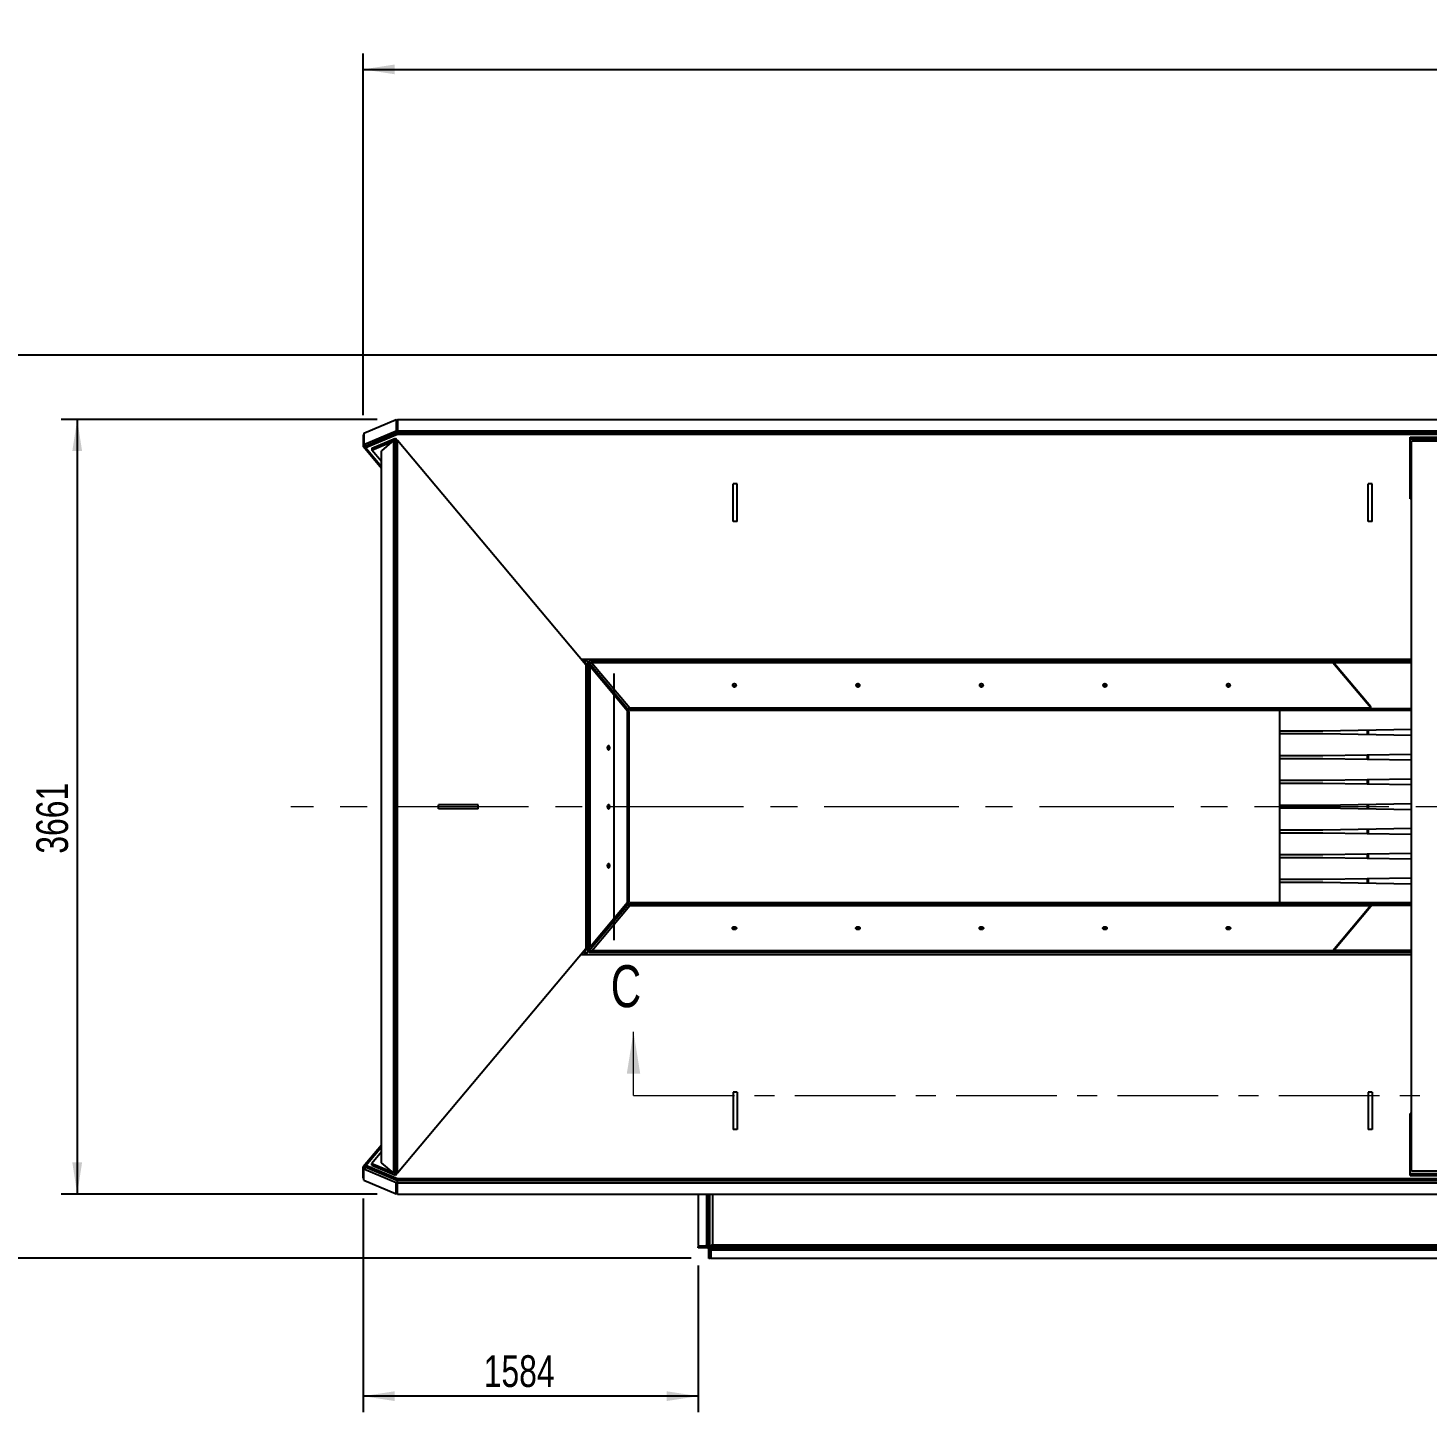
# Model space of a CAD drawing. Header units: millimetres. Extents: x 1293 to 41893, y 1011 to 26911.
# Drawn here: x 5475 to 9881, y 12697 to 17057 of the extents above; entities that cross this region are included whole.
import ezdxf

# ---------------------------------------------------------------- set-up
doc = ezdxf.new("R2010")
doc.units = ezdxf.units.MM
doc.header["$LTSCALE"] = 50
doc.linetypes.add('CENTER', pattern=[10.16, 6.35, -1.27, 1.27, -1.27])
doc.linetypes.add('CENTERX2', pattern=[20.32, 12.7, -2.54, 2.54, -2.54])
doc.layers.add('CAPA_1', color=7, linetype='Continuous')
doc.layers.add('MAQUINAS', color=11, linetype='Continuous')
doc.styles.add('SLDTEXTSTYLE0', font='TXT', dxfattribs={"width": 0.75})
doc.dimstyles.new('SLDDIMSTYLE0', dxfattribs={"dimtxt": 100, "dimasz": 100, "dimexe": 0, "dimexo": 0.0625, "dimgap": 25, "dimtad": 2, "dimdec": 0, "dimlfac": 1.5, "dimrnd": 1e-09, "dimzin": 12, "dimdsep": 46, "dimtxsty": 'SLDTEXTSTYLE0', "dimsah": 1, "dimcen": 0.09, "dimadec": 0, "dimazin": 3, "dimtfac": 1, "dimtdec": 0, "dimtofl": 0, "dimtmove": 0, "dimatfit": 3, "dimfxl": 1, "dimfrac": 2, "dimtolj": 1, "dimtzin": 12, "dimarcsym": 0})

# ---------------------------------------------------------------- blocks, each defined once
blk = doc.blocks.new('_D_18')
at = {"layer": 'CAPA_1', "transparency": 16777216}
for p, q in [((6530.1, 15837.7), (6530.1, 16976.5)), ((16745.2, 15322.4), (16745.2, 16976.5)), ((6530.1, 16926.5), (16745.2, 16926.5))]:
    blk.add_line(p, q, dxfattribs=at)
for points in [[(6530.1, 16926.5), (6630.1, 16911.1), (6630.1, 16941.9)], [(16745.2, 16926.5), (16645.2, 16941.9), (16645.2, 16911.1)]]:
    blk.add_solid(points, dxfattribs=at)
at = {"layer": 'CAPA_1', "transparency": 16777216, "insert": (11452.9, 17055.4), "char_height": 100, "attachment_point": 1, "style": 'SLDTEXTSTYLE0'}
blk.add_mtext('15323', dxfattribs=at)
blk = doc.blocks.new('_D_20')
at = {"layer": 'CAPA_1', "transparency": 16777216}
for p, q in [((6574.7, 15824), (5580.1, 15824)), ((5630.1, 15824), (5630.1, 13383.4)), ((6574.7, 13383.4), (5580.1, 13383.4))]:
    blk.add_line(p, q, dxfattribs=at)
for points in [[(5630.1, 15824), (5614.7, 15724), (5645.5, 15724)], [(5630.1, 13383.4), (5645.5, 13483.4), (5614.7, 13483.4)]]:
    blk.add_solid(points, dxfattribs=at)
at = {"layer": 'CAPA_1', "transparency": 16777216, "insert": (5501.2, 14455.9), "char_height": 100, "attachment_point": 1, "rotation": 90, "style": 'SLDTEXTSTYLE0'}
blk.add_mtext('3661', dxfattribs=at)
blk = doc.blocks.new('_D_21')
at = {"layer": 'CAPA_1', "transparency": 16777216}
for p, q in [((10298.2, 16026), (5182, 16026)), ((5232, 13181.4), (5232, 16026)), ((7563.6, 13181.4), (5182, 13181.4))]:
    blk.add_line(p, q, dxfattribs=at)
for points in [[(5232, 16026), (5216.6, 15926), (5247.4, 15926)], [(5232, 13181.4), (5247.4, 13281.4), (5216.6, 13281.4)]]:
    blk.add_solid(points, dxfattribs=at)
at = {"layer": 'CAPA_1', "transparency": 16777216, "insert": (5103.1, 14455.9), "char_height": 100, "attachment_point": 1, "rotation": 90, "style": 'SLDTEXTSTYLE0'}
blk.add_mtext('4267', dxfattribs=at)
blk = doc.blocks.new('_D_23')
at = {"layer": 'CAPA_1', "transparency": 16777216}
for p, q in [((6530.1, 13369.8), (6530.1, 12697)), ((7586, 13159), (7586, 12697)), ((7586, 12747), (6530.1, 12747))]:
    blk.add_line(p, q, dxfattribs=at)
for points in [[(6530.1, 12747), (6630.1, 12731.6), (6630.1, 12762.4)], [(7586, 12747), (7486, 12762.4), (7486, 12731.6)]]:
    blk.add_solid(points, dxfattribs=at)
at = {"layer": 'CAPA_1', "transparency": 16777216, "insert": (6910.3, 12875.9), "char_height": 100, "attachment_point": 1, "style": 'SLDTEXTSTYLE0'}
blk.add_mtext('1584', dxfattribs=at)

msp = doc.modelspace()

# ---------------------------------------------------------------- linework, layer by layer
at = {"color": 7, "linetype": 'Continuous', "lineweight": 25}
for p, q in [((6532.3455098, 15780.3204544), (6635.0000114, 15823.3891316)), ((6635.0000114, 15823.3891316), (6635.0000114, 15787.4681071)), ((6635.0000114, 15823.3891316), (6636.0818187, 15822.0998839)), ((6638.2402488, 15824.0176951), (10133.6971124, 15824.0176951)), ((6638.2402488, 15824.0176951), (6638.2402488, 15783.6065426)), ((6530.1246702, 15774.167696), (6531.9479418, 15774.9326492)), ((6530.1246702, 15774.167696), (6530.1246702, 15738.2466715)), ((6532.3455098, 15775.081533), (6531.9479418, 15774.9326492)), ((6532.3455098, 15744.3994299), (6635.0000114, 15787.4681071)), ((6532.3455098, 15780.3204544), (6532.3455098, 15744.3994299)), ((6638.8209327, 15782.1098332), (6538.4861853, 15740.0144084)), ((6638.8209327, 15776.1229958), (6538.4861853, 15734.027571)), ((6638.2402488, 15783.6065426), (6635.0000114, 15787.4681071)), ((6638.2402488, 15788.0966706), (10133.6971124, 15788.0966706)), ((6638.2402488, 15783.6065426), (6638.8209327, 15782.1098332)), ((6638.8209327, 15782.1098332), (6638.8209327, 15776.1229958)), ((10132.4917951, 15782.1098332), (6638.8209327, 15782.1098332)), ((10132.4917951, 15776.1229958), (6638.8209327, 15776.1229958)), ((6535.5857472, 15740.5378653), (6530.1246702, 15738.2466715)), ((6587.9764605, 15669.3015926), (6530.1246702, 15738.2466715)), ((6532.3455098, 15744.3994299), (6535.5857472, 15740.5378653)), ((6535.5857472, 15740.5378653), (6538.4861853, 15740.0144084)), ((6538.4861853, 15740.0144084), (6538.4861853, 15734.027571)), ((6538.4861853, 15734.027571), (6587.9764605, 15675.0473578)), ((6557.7994028, 15733.2032574), (6632.3337866, 15764.4741444)), ((6557.7994028, 15727.21642), (6621.6667682, 15754.0119613)), ((6557.7994028, 15733.2032574), (6557.7994028, 15727.21642)), ((6626.8915182, 15758.4873069), (6587.9764605, 15725.1539736)), ((6626.8915182, 13448.931106), (6626.8915182, 15758.4873069)), ((6632.3337866, 15751.8206403), (6626.8915182, 15758.4873069)), ((6628.2799415, 15756.786517), (6632.3337866, 15758.4873069)), ((6632.3337866, 13442.9442685), (6632.3337866, 15764.4741444)), ((6632.3337866, 15764.4741444), (6637.3573397, 15758.4873069)), ((6632.3337866, 15758.4873069), (6638.8196296, 15758.4873069)), ((6638.8196296, 13448.931106), (6638.8196296, 15758.4873069)), ((6638.8196296, 15758.4873069), (7232.1526689, 15051.3805258)), ((9827.3130645, 15768.1916147), (9933.9797312, 15768.1916147)), ((9827.3130645, 15573.642969), (9827.3130645, 15768.1916147)), ((9827.3130645, 15762.2047773), (9933.9797312, 15762.2047773)), ((9831.7937312, 13455.3845398), (9831.7937312, 15755.3845398)), ((9929.4990645, 15755.3845398), (9831.7937312, 15755.3845398)), ((6587.9764605, 15691.2528031), (6557.7994028, 15727.21642)), ((6587.9764605, 13482.2644393), (6587.9764605, 15725.1539736)), ((7708.4149327, 15620.5595039), (7695.7149327, 15620.5595039)), ((7695.7149327, 15502.7083737), (7695.7149327, 15620.5595039)), ((7708.4149327, 15502.7083737), (7708.4149327, 15620.5595039)), ((9708.4149327, 15620.5595039), (9695.7149327, 15620.5595039)), ((9695.7149327, 15502.7083737), (9695.7149327, 15620.5595039)), ((9708.4149327, 15502.7083737), (9708.4149327, 15620.5595039)), ((9831.7937312, 15573.642969), (9827.3130645, 15573.642969)), ((7708.4149327, 15502.7083737), (7695.7149327, 15502.7083737)), ((9708.4149327, 15502.7083737), (9695.7149327, 15502.7083737)), ((7217.3545689, 15069.0162146), (9831.7937312, 15069.0162146)), ((7231.1090944, 15069.0162146), (7223.0376075, 15062.2434329)), ((7231.1090944, 15052.6242094), (7231.1090944, 15069.0162146)), ((7241.1562005, 15057.0425398), (7231.1090944, 15069.0162146)), ((7232.1526689, 15051.3805258), (7232.1526689, 14156.0378871)), ((7235.6756998, 14150.3758731), (7235.6756998, 15057.0425398)), ((7235.6756998, 15057.0425398), (7251.2775093, 15057.0425398)), ((7243.8375343, 15046.3130135), (7240.5946128, 15046.3130135)), ((7240.5946128, 15046.3130135), (7240.5946128, 14161.1053994)), ((9831.7937312, 15063.0293772), (7242.1615427, 15063.0293772)), ((7242.1615427, 15046.3130135), (7242.1615427, 15063.0293772)), ((7242.1615427, 15057.0425398), (7362.7268163, 14913.3584418)), ((7243.8375343, 15046.3130135), (7243.8375343, 14161.1053994)), ((7362.9700623, 14904.3363953), (7243.8375343, 15046.3130135)), ((9584.3537317, 15060.3423714), (7251.0203983, 15060.3423714)), ((7251.0203983, 15057.3489527), (7251.0203983, 15060.3423714)), ((9584.3537317, 15057.3489527), (7251.0203983, 15057.3489527)), ((7251.0203983, 15057.3489527), (7370.3990058, 14915.0790683)), ((9584.3537317, 15057.3489527), (9584.3537317, 15060.3423714)), ((9703.7323392, 14918.0724871), (9584.3537317, 15060.3423714)), ((9703.7323392, 14915.0790683), (9584.3537317, 15057.3489527)), ((9831.7937312, 15057.0425398), (9587.1226192, 15057.0425398)), ((7362.7268163, 14913.3584418), (9831.7937312, 14913.3584418)), ((7362.7268163, 14913.3584418), (7362.7268163, 14904.6262846)), ((9831.7937312, 14910.8786126), (7362.7268163, 14910.8786126)), ((7362.9700623, 14303.0820176), (7362.9700623, 14904.3363953)), ((7366.9601497, 14904.2119459), (7362.9700623, 14904.2119459)), ((7366.9601497, 14904.2119459), (7366.9601497, 14303.206467)), ((7369.393483, 14906.6452793), (7369.393483, 14910.8786126)), ((9831.7937312, 14906.6452793), (7369.393483, 14906.6452793)), ((7370.3990058, 14915.0790683), (9703.7323392, 14915.0790683)), ((9703.7323392, 14915.0790683), (9703.7323392, 14918.0724871)), ((9692.8448242, 14830.5825153), (9692.8448242, 14845.5025643)), ((9695.3783477, 14845.5447343), (9695.3783477, 14830.5403452)), ((9692.8448242, 14752.5825153), (9692.8448242, 14767.5025643)), ((9695.3783477, 14767.5447343), (9695.3783477, 14752.5403452)), ((9692.8448242, 14674.5825153), (9692.8448242, 14689.5025643)), ((9695.3783477, 14689.5447343), (9695.3783477, 14674.5403452)), ((6767.3771515, 14597.3592064), (6767.3771515, 14610.0592064)), ((6892.6450662, 14610.0592064), (6767.3771515, 14610.0592064)), ((6892.6450662, 14597.3592064), (6767.3771515, 14597.3592064)), ((6892.6450662, 14597.3592064), (6892.6450662, 14610.0592064)), ((9692.8448242, 14596.5825153), (9692.8448242, 14611.5025643)), ((9695.3783477, 14611.5447343), (9695.3783477, 14596.5403452)), ((9692.8448242, 14518.5825153), (9692.8448242, 14533.5025643)), ((9695.3783477, 14533.5447343), (9695.3783477, 14518.5403452)), ((9692.8448242, 14440.5825153), (9692.8448242, 14455.5025643)), ((9695.3783477, 14455.5447343), (9695.3783477, 14440.5403452)), ((9692.8448242, 14362.5825153), (9692.8448242, 14377.5025643)), ((9695.3783477, 14377.5447343), (9695.3783477, 14362.5403452)), ((7242.1615427, 14150.3758731), (7362.7268163, 14294.0599711)), ((7243.8375343, 14161.1053994), (7362.9700623, 14303.0820176)), ((7251.0203983, 14150.0694602), (7370.3990058, 14292.3393446)), ((7362.7268163, 14302.7921283), (7362.7268163, 14294.0599711)), ((9831.7937312, 14296.5398003), (7362.7268163, 14296.5398003)), ((7362.7268163, 14294.0599711), (9831.7937312, 14294.0599711)), ((7366.9601497, 14303.206467), (7362.9700623, 14303.206467)), ((7369.393483, 14300.7731336), (7369.393483, 14296.5398003)), ((9831.7937312, 14300.7731336), (7369.393483, 14300.7731336)), ((7370.3990058, 14292.3393446), (9703.7323392, 14292.3393446)), ((9703.7323392, 14292.3393446), (9584.3537317, 14150.0694602)), ((9703.7323392, 14289.3459258), (9584.3537317, 14147.0760415)), ((9703.7323392, 14292.3393446), (9703.7323392, 14289.3459258)), ((7232.1526689, 14156.0378871), (6638.8196296, 13448.931106)), ((7223.0376075, 14145.17498), (7231.1090944, 14138.4021983)), ((7231.1090944, 14138.4021983), (7231.1090944, 14154.7942035)), ((7231.1090944, 14138.4021983), (7241.1562005, 14150.3758731)), ((7235.6756998, 14150.3758731), (7251.2775093, 14150.3758731)), ((7243.8375343, 14161.1053994), (7240.5946128, 14161.1053994)), ((7242.1615427, 14144.3890357), (7242.1615427, 14161.1053994)), ((9831.7937312, 14144.3890357), (7242.1615427, 14144.3890357)), ((9584.3537317, 14150.0694602), (7251.0203983, 14150.0694602)), ((7251.0203983, 14150.0694602), (7251.0203983, 14147.0760415)), ((9584.3537317, 14147.0760415), (7251.0203983, 14147.0760415)), ((9584.3537317, 14150.0694602), (9584.3537317, 14147.0760415)), ((9831.7937312, 14150.3758731), (9587.1226192, 14150.3758731)), ((7217.3545689, 14138.4021983), (9831.7937312, 14138.4021983)), ((7695.7149327, 13704.7100392), (7695.7149327, 13586.858909)), ((7708.4149327, 13704.7100392), (7695.7149327, 13704.7100392)), ((7708.4149327, 13704.7100392), (7708.4149327, 13586.858909)), ((9695.7149327, 13704.7100392), (9695.7149327, 13586.858909)), ((9708.4149327, 13704.7100392), (9695.7149327, 13704.7100392)), ((9708.4149327, 13704.7100392), (9708.4149327, 13586.858909)), ((9827.3130645, 13442.5774649), (9827.3130645, 13637.1261107)), ((9831.7937312, 13637.1261107), (9827.3130645, 13637.1261107)), ((7708.4149327, 13586.858909), (7695.7149327, 13586.858909)), ((9708.4149327, 13586.858909), (9695.7149327, 13586.858909)), ((6587.9764605, 13538.1168203), (6530.1246702, 13469.1717414)), ((6538.4861853, 13473.3908419), (6587.9764605, 13532.3710551)), ((6587.9764605, 13516.1656098), (6557.7994028, 13480.2019929)), ((6626.8915182, 13448.931106), (6587.9764605, 13482.2644393)), ((6535.5857472, 13466.8805476), (6530.1246702, 13469.1717414)), ((6530.1246702, 13433.2507169), (6530.1246702, 13469.1717414)), ((6532.3455098, 13463.018983), (6535.5857472, 13466.8805476)), ((6532.3455098, 13427.0979585), (6532.3455098, 13463.018983)), ((6532.3455098, 13463.018983), (6635.0000114, 13419.9503058)), ((6535.5857472, 13466.8805476), (6538.4861853, 13467.4040045)), ((6638.8209327, 13431.2954171), (6538.4861853, 13473.3908419)), ((6538.4861853, 13467.4040045), (6538.4861853, 13473.3908419)), ((6638.8209327, 13425.3085797), (6538.4861853, 13467.4040045)), ((6557.7994028, 13480.2019929), (6621.6667682, 13453.4064516)), ((6557.7994028, 13474.2151555), (6557.7994028, 13480.2019929)), ((6557.7994028, 13474.2151555), (6632.3337866, 13442.9442685)), ((6632.3337866, 13455.5977726), (6626.8915182, 13448.931106)), ((6628.2799415, 13450.6318959), (6632.3337866, 13448.931106)), ((6632.3337866, 13448.931106), (6638.8196296, 13448.931106)), ((6632.3337866, 13442.9442685), (6637.3573397, 13448.931106)), ((9827.3130645, 13448.5643023), (9933.9797312, 13448.5643023)), ((9827.3130645, 13442.5774649), (9933.9797312, 13442.5774649)), ((9929.4990645, 13455.3845398), (9831.7937312, 13455.3845398)), ((6530.1246702, 13433.2507169), (6531.9479418, 13432.4857637)), ((6532.3455098, 13432.3368799), (6531.9479418, 13432.4857637)), ((6532.3455098, 13427.0979585), (6635.0000114, 13384.0292813)), ((6638.2402488, 13423.8118703), (6635.0000114, 13419.9503058)), ((6635.0000114, 13384.0292813), (6635.0000114, 13419.9503058)), ((6638.8209327, 13425.3085797), (6638.2402488, 13423.8118703)), ((6638.2402488, 13383.4007178), (6638.2402488, 13423.8118703)), ((6638.2402488, 13419.3217423), (10133.6971124, 13419.3217423)), ((10132.4917951, 13431.2954171), (6638.8209327, 13431.2954171)), ((6638.8209327, 13425.3085797), (6638.8209327, 13431.2954171)), ((10132.4917951, 13425.3085797), (6638.8209327, 13425.3085797)), ((6635.0000114, 13384.0292813), (6636.0818187, 13385.318529)), ((6638.2402488, 13383.4007178), (10133.6971124, 13383.4007178)), ((7585.9768163, 13383.4007178), (7585.9768163, 13222.5205398)), ((7611.3768163, 13383.4007178), (7611.3768163, 13218.4565398)), ((7617.7268163, 13383.4007178), (7617.7268163, 13217.835307)), ((7621.9601497, 13214.0736826), (7621.9601497, 13383.4007178)), ((7630.743483, 13383.4007178), (7630.743483, 13223.5732064)), ((7617.7268163, 13286.1898731), (7611.3768163, 13286.1898731)), ((7585.443483, 13214.2232064), (7585.443483, 13218.4565398)), ((7585.443483, 13218.4565398), (7617.7268163, 13218.4565398)), ((7586.5212891, 13220.4885398), (7610.8323436, 13220.4885398)), ((10351.0601497, 13217.4065398), (7618.6272925, 13217.4065398)), ((7630.743483, 13226.1898731), (7621.9601497, 13217.4065398)), ((7621.9601497, 13217.4065398), (7624.0768163, 13219.5232064)), ((7630.743483, 13223.5732064), (10351.0601497, 13223.5732064)), ((7614.543483, 13214.2232064), (7585.443483, 13214.2232064)), ((7618.7768163, 13180.8898731), (7618.7768163, 13209.9898731)), ((7623.0101497, 13180.8898731), (7618.7768163, 13180.8898731)), ((7622.3889169, 13213.1732064), (10351.0601497, 13213.1732064)), ((7623.0101497, 13213.1732064), (7623.0101497, 13180.8898731)), ((10347.881483, 13206.8232064), (7623.0101497, 13206.8232064)), ((7625.0421497, 13206.2787337), (7625.0421497, 13181.9676792)), ((7627.0741497, 13181.4232064), (10343.817483, 13181.4232064)), ((7690.743483, 13213.1732064), (7690.743483, 13206.8232064)), ((8972.7458163, 13213.1732064), (8972.7458163, 13206.8232064)), ((9040.4791497, 13213.1732064), (9040.4791497, 13206.8232064))]:
    msp.add_line(p, q, dxfattribs=at)
at = {"color": 7, "linetype": 'Continuous'}
msp.add_line((7320.393483, 15023.7092064), (7320.393483, 14183.7092064), dxfattribs=at)
at = {"color": 7, "linetype": 'Continuous', "lineweight": 18}
msp.add_line((7381.8876736, 13693.5957341), (7381.8876736, 13894.6790675), dxfattribs=at)
at = {"color": 7, "linetype": 'CENTER', "lineweight": 18}
msp.add_line((7381.8876736, 13693.5957341), (10020.352967, 13693.5957341), dxfattribs=at)
at = {"color": 7, "linetype": 'Continuous', "lineweight": 25, "flags": 128}
for points in [[(7699.598591, 14981.7238825), (7700.8374145, 14981.810159), (7702.0286308, 14982.0656731), (7703.1264619, 14982.4806055), (7704.088719, 14983.0390105), (7704.878423, 14983.719429), (7705.465226, 14984.4957129), (7705.8265775, 14985.33803), (7705.948591, 14986.2140105), (7705.8265775, 14987.0899911), (7705.465226, 14987.9323082), (7704.878423, 14988.708592), (7704.088719, 14989.3890105), (7703.1264619, 14989.9474156), (7702.0286308, 14990.3623479), (7700.8374145, 14990.617862), (7699.598591, 14990.7041386), (7698.3597674, 14990.617862), (7697.1685512, 14990.3623479), (7696.07072, 14989.9474156), (7695.1084629, 14989.3890105), (7694.3187589, 14988.708592), (7693.7319559, 14987.9323082), (7693.3706044, 14987.0899911), (7693.248591, 14986.2140105), (7693.3706044, 14985.33803), (7693.7319559, 14984.4957129), (7694.3187589, 14983.719429), (7695.1084629, 14983.0390105), (7696.07072, 14982.4806055), (7697.1685512, 14982.0656731), (7698.3597674, 14981.810159), (7699.598591, 14981.7238825)], [(7699.598591, 14984.7173012), (7698.3597674, 14984.8035777), (7697.1685512, 14985.0590918), (7696.07072, 14985.4740242), (7695.1084629, 14986.0324292), (7694.3187589, 14986.7128477), (7693.7319559, 14987.4891316), (7693.6117536, 14987.7107199)], [(8088.4874799, 14981.7238825), (8089.7263034, 14981.810159), (8090.9175197, 14982.0656731), (8092.0153508, 14982.4806055), (8092.9776079, 14983.0390105), (8093.7673119, 14983.719429), (8094.3541149, 14984.4957129), (8094.7154664, 14985.33803), (8094.8374799, 14986.2140105), (8094.7154664, 14987.0899911), (8094.3541149, 14987.9323082), (8093.7673119, 14988.708592), (8092.9776079, 14989.3890105), (8092.0153508, 14989.9474156), (8090.9175197, 14990.3623479), (8089.7263034, 14990.617862), (8088.4874799, 14990.7041386), (8087.2486563, 14990.617862), (8086.0574401, 14990.3623479), (8084.9596089, 14989.9474156), (8083.9973518, 14989.3890105), (8083.2076478, 14988.708592), (8082.6208448, 14987.9323082), (8082.2594933, 14987.0899911), (8082.1374799, 14986.2140105), (8082.2594933, 14985.33803), (8082.6208448, 14984.4957129), (8083.2076478, 14983.719429), (8083.9973518, 14983.0390105), (8084.9596089, 14982.4806055), (8086.0574401, 14982.0656731), (8087.2486563, 14981.810159), (8088.4874799, 14981.7238825)], [(8088.4874799, 14984.7173012), (8087.2486563, 14984.8035777), (8086.0574401, 14985.0590918), (8084.9596089, 14985.4740242), (8083.9973518, 14986.0324292), (8083.2076478, 14986.7128477), (8082.6208448, 14987.4891316), (8082.5322732, 14987.648902)], [(8094.4925074, 14987.7476101), (8094.3541149, 14987.4891316), (8093.7673119, 14986.7128477), (8092.9776079, 14986.0324292), (8092.0153508, 14985.4740242), (8090.9175197, 14985.0590918), (8089.7263034, 14984.8035777), (8088.4874799, 14984.7173012)], [(8477.3763687, 14981.7238825), (8478.6151923, 14981.810159), (8479.8064085, 14982.0656731), (8480.9042397, 14982.4806055), (8481.8664968, 14983.0390105), (8482.6562008, 14983.719429), (8483.2430038, 14984.4957129), (8483.6043553, 14985.33803), (8483.7263687, 14986.2140105), (8483.6043553, 14987.0899911), (8483.2430038, 14987.9323082), (8482.6562008, 14988.708592), (8481.8664968, 14989.3890105), (8480.9042397, 14989.9474156), (8479.8064085, 14990.3623479), (8478.6151923, 14990.617862), (8477.3763687, 14990.7041386), (8476.1375452, 14990.617862), (8474.946329, 14990.3623479), (8473.8484978, 14989.9474156), (8472.8862407, 14989.3890105), (8472.0965367, 14988.708592), (8471.5097337, 14987.9323082), (8471.1483822, 14987.0899911), (8471.0263687, 14986.2140105), (8471.1483822, 14985.33803), (8471.5097337, 14984.4957129), (8472.0965367, 14983.719429), (8472.8862407, 14983.0390105), (8473.8484978, 14982.4806055), (8474.946329, 14982.0656731), (8476.1375452, 14981.810159), (8477.3763687, 14981.7238825)], [(8477.3763687, 14984.7173012), (8476.1375452, 14984.8035777), (8474.946329, 14985.0590918), (8473.8484978, 14985.4740242), (8472.8862407, 14986.0324292), (8472.0965367, 14986.7128477), (8471.5097337, 14987.4891316), (8471.3895313, 14987.7107199)], [(8866.2652576, 14981.7238825), (8867.5040812, 14981.810159), (8868.6952974, 14982.0656731), (8869.7931286, 14982.4806055), (8870.7553857, 14983.0390105), (8871.5450897, 14983.719429), (8872.1318927, 14984.4957129), (8872.4932442, 14985.33803), (8872.6152576, 14986.2140105), (8872.4932442, 14987.0899911), (8872.1318927, 14987.9323082), (8871.5450897, 14988.708592), (8870.7553857, 14989.3890105), (8869.7931286, 14989.9474156), (8868.6952974, 14990.3623479), (8867.5040812, 14990.617862), (8866.2652576, 14990.7041386), (8865.0264341, 14990.617862), (8863.8352178, 14990.3623479), (8862.7373867, 14989.9474156), (8861.7751296, 14989.3890105), (8860.9854256, 14988.708592), (8860.3986226, 14987.9323082), (8860.0372711, 14987.0899911), (8859.9152576, 14986.2140105), (8860.0372711, 14985.33803), (8860.3986226, 14984.4957129), (8860.9854256, 14983.719429), (8861.7751296, 14983.0390105), (8862.7373867, 14982.4806055), (8863.8352178, 14982.0656731), (8865.0264341, 14981.810159), (8866.2652576, 14981.7238825)], [(8866.2652576, 14984.7173012), (8865.0264341, 14984.8035777), (8863.8352178, 14985.0590918), (8862.7373867, 14985.4740242), (8861.7751296, 14986.0324292), (8860.9854256, 14986.7128477), (8860.3986226, 14987.4891316), (8860.310051, 14987.648902)], [(8872.2702852, 14987.7476101), (8872.1318927, 14987.4891316), (8871.5450897, 14986.7128477), (8870.7553857, 14986.0324292), (8869.7931286, 14985.4740242), (8868.6952974, 14985.0590918), (8867.5040812, 14984.8035777), (8866.2652576, 14984.7173012)], [(9255.1541465, 14981.7238825), (9256.3929701, 14981.810159), (9257.5841863, 14982.0656731), (9258.6820175, 14982.4806055), (9259.6442746, 14983.0390105), (9260.4339786, 14983.719429), (9261.0207816, 14984.4957129), (9261.3821331, 14985.33803), (9261.5041465, 14986.2140105), (9261.3821331, 14987.0899911), (9261.0207816, 14987.9323082), (9260.4339786, 14988.708592), (9259.6442746, 14989.3890105), (9258.6820175, 14989.9474156), (9257.5841863, 14990.3623479), (9256.3929701, 14990.617862), (9255.1541465, 14990.7041386), (9253.915323, 14990.617862), (9252.7241067, 14990.3623479), (9251.6262755, 14989.9474156), (9250.6640185, 14989.3890105), (9249.8743145, 14988.708592), (9249.2875115, 14987.9323082), (9248.92616, 14987.0899911), (9248.8041465, 14986.2140105), (9248.92616, 14985.33803), (9249.2875115, 14984.4957129), (9249.8743145, 14983.719429), (9250.6640185, 14983.0390105), (9251.6262755, 14982.4806055), (9252.7241067, 14982.0656731), (9253.915323, 14981.810159), (9255.1541465, 14981.7238825)], [(9255.1541465, 14984.7173012), (9253.915323, 14984.8035777), (9252.7241067, 14985.0590918), (9251.6262755, 14985.4740242), (9250.6640185, 14986.0324292), (9249.8743145, 14986.7128477), (9249.2875115, 14987.4891316), (9249.1673091, 14987.7107199)], [(7299.322097, 14789.5169554), (7299.4005257, 14788.2781319), (7299.632798, 14787.0869156), (7300.0099877, 14785.9890845), (7300.5175996, 14785.0268274), (7301.1361265, 14784.2371234), (7301.8417988, 14783.6503204), (7302.6074979, 14783.2889689), (7303.4037983, 14783.1669554), (7304.2000987, 14783.2889689), (7304.9657978, 14783.6503204), (7305.6714701, 14784.2371234), (7306.289997, 14785.0268274), (7306.7976089, 14785.9890845), (7307.1747986, 14787.0869156), (7307.4070709, 14788.2781319), (7307.4854996, 14789.5169554), (7307.4070709, 14790.755779), (7307.1747986, 14791.9469952), (7306.7976089, 14793.0448264), (7306.289997, 14794.0070835), (7305.6714701, 14794.7967875), (7304.9657978, 14795.3835905), (7304.2000987, 14795.744942), (7303.4037983, 14795.8669554), (7302.6074979, 14795.744942), (7301.8417988, 14795.3835905), (7301.1361265, 14794.7967875), (7300.5175996, 14794.0070835), (7300.0099877, 14793.0448264), (7299.632798, 14791.9469952), (7299.4005257, 14790.755779), (7299.322097, 14789.5169554)], [(7301.7830101, 14795.3439604), (7302.4285486, 14794.7967875), (7303.0470755, 14794.0070835), (7303.5546874, 14793.0448264), (7303.9318771, 14791.9469952), (7304.1641494, 14790.755779), (7304.2425781, 14789.5169554), (7304.1641494, 14788.2781319), (7303.9318771, 14787.0869156), (7303.5546874, 14785.9890845), (7303.0470755, 14785.0268274), (7302.4285486, 14784.2371234), (7301.7830123, 14783.689952)], [(7299.322097, 14603.7092064), (7299.4005257, 14602.4703829), (7299.632798, 14601.2791667), (7300.0099877, 14600.1813355), (7300.5175996, 14599.2190784), (7301.1361265, 14598.4293744), (7301.8417988, 14597.8425714), (7302.6074979, 14597.4812199), (7303.4037983, 14597.3592064), (7304.2000987, 14597.4812199), (7304.9657978, 14597.8425714), (7305.6714701, 14598.4293744), (7306.289997, 14599.2190784), (7306.7976089, 14600.1813355), (7307.1747986, 14601.2791667), (7307.4070709, 14602.4703829), (7307.4854996, 14603.7092064), (7307.4070709, 14604.94803), (7307.1747986, 14606.1392462), (7306.7976089, 14607.2370774), (7306.289997, 14608.1993345), (7305.6714701, 14608.9890385), (7304.9657978, 14609.5758415), (7304.2000987, 14609.937193), (7303.4037983, 14610.0592064), (7302.6074979, 14609.937193), (7301.8417988, 14609.5758415), (7301.1361265, 14608.9890385), (7300.5175996, 14608.1993345), (7300.0099877, 14607.2370774), (7299.632798, 14606.1392462), (7299.4005257, 14604.94803), (7299.322097, 14603.7092064)], [(7301.7823376, 14609.5366644), (7302.4285486, 14608.9890385), (7303.0470755, 14608.1993345), (7303.5546874, 14607.2370774), (7303.9318771, 14606.1392462), (7304.1641494, 14604.94803), (7304.2425781, 14603.7092064), (7304.1641494, 14602.4703829), (7303.9318771, 14601.2791667), (7303.5546874, 14600.1813355), (7303.0470755, 14599.2190784), (7302.4285486, 14598.4293744), (7301.7823376, 14597.8817485)], [(7299.322097, 14417.9014575), (7299.4005257, 14416.6626339), (7299.632798, 14415.4714177), (7300.0099877, 14414.3735865), (7300.5175996, 14413.4113294), (7301.1361265, 14412.6216254), (7301.8417988, 14412.0348224), (7302.6074979, 14411.6734709), (7303.4037983, 14411.5514575), (7304.2000987, 14411.6734709), (7304.9657978, 14412.0348224), (7305.6714701, 14412.6216254), (7306.289997, 14413.4113294), (7306.7976089, 14414.3735865), (7307.1747986, 14415.4714177), (7307.4070709, 14416.6626339), (7307.4854996, 14417.9014575), (7307.4070709, 14419.140281), (7307.1747986, 14420.3314973), (7306.7976089, 14421.4293284), (7306.289997, 14422.3915855), (7305.6714701, 14423.1812895), (7304.9657978, 14423.7680925), (7304.2000987, 14424.129444), (7303.4037983, 14424.2514575), (7302.6074979, 14424.129444), (7301.8417988, 14423.7680925), (7301.1361265, 14423.1812895), (7300.5175996, 14422.3915855), (7300.0099877, 14421.4293284), (7299.632798, 14420.3314973), (7299.4005257, 14419.140281), (7299.322097, 14417.9014575)], [(7301.7808439, 14423.7299207), (7302.4285486, 14423.1812895), (7303.0470755, 14422.3915855), (7303.5546874, 14421.4293284), (7303.9318771, 14420.3314973), (7304.1641494, 14419.140281), (7304.2425781, 14417.9014575), (7304.1641494, 14416.6626339), (7303.9318771, 14415.4714177), (7303.5546874, 14414.3735865), (7303.0470755, 14413.4113294), (7302.4285486, 14412.6216254), (7301.7808391, 14412.072991)], [(7699.598591, 14225.6945304), (7700.8374145, 14225.6082539), (7702.0286308, 14225.3527398), (7703.1264619, 14224.9378074), (7704.088719, 14224.3794024), (7704.878423, 14223.6989839), (7705.465226, 14222.9227), (7705.8265775, 14222.0803829), (7705.948591, 14221.2044024), (7705.8265775, 14220.3284218), (7705.465226, 14219.4861047), (7704.878423, 14218.7098209), (7704.088719, 14218.0294024), (7703.1264619, 14217.4709973), (7702.0286308, 14217.056065), (7700.8374145, 14216.8005509), (7699.598591, 14216.7142743), (7698.3597674, 14216.8005509), (7697.1685512, 14217.056065), (7696.07072, 14217.4709973), (7695.1084629, 14218.0294024), (7694.3187589, 14218.7098209), (7693.7319559, 14219.4861047), (7693.3706044, 14220.3284218), (7693.248591, 14221.2044024), (7693.3706044, 14222.0803829), (7693.7319559, 14222.9227), (7694.3187589, 14223.6989839), (7695.1084629, 14224.3794024), (7696.07072, 14224.9378074), (7697.1685512, 14225.3527398), (7698.3597674, 14225.6082539), (7699.598591, 14225.6945304)], [(7699.598591, 14222.7011117), (7698.3597674, 14222.6148352), (7697.1685512, 14222.3593211), (7696.07072, 14221.9443887), (7695.1084629, 14221.3859837), (7694.3187589, 14220.7055652), (7693.7319559, 14219.9292813), (7693.6433844, 14219.7695109)], [(7705.6036185, 14219.6708028), (7705.465226, 14219.9292813), (7704.878423, 14220.7055652), (7704.088719, 14221.3859837), (7703.1264619, 14221.9443887), (7702.0286308, 14222.3593211), (7700.8374145, 14222.6148352), (7699.598591, 14222.7011117)], [(8088.4874799, 14225.6945304), (8089.7263034, 14225.6082539), (8090.9175197, 14225.3527398), (8092.0153508, 14224.9378074), (8092.9776079, 14224.3794024), (8093.7673119, 14223.6989839), (8094.3541149, 14222.9227), (8094.7154664, 14222.0803829), (8094.8374799, 14221.2044024), (8094.7154664, 14220.3284218), (8094.3541149, 14219.4861047), (8093.7673119, 14218.7098209), (8092.9776079, 14218.0294024), (8092.0153508, 14217.4709973), (8090.9175197, 14217.056065), (8089.7263034, 14216.8005509), (8088.4874799, 14216.7142743), (8087.2486563, 14216.8005509), (8086.0574401, 14217.056065), (8084.9596089, 14217.4709973), (8083.9973518, 14218.0294024), (8083.2076478, 14218.7098209), (8082.6208448, 14219.4861047), (8082.2594933, 14220.3284218), (8082.1374799, 14221.2044024), (8082.2594933, 14222.0803829), (8082.6208448, 14222.9227), (8083.2076478, 14223.6989839), (8083.9973518, 14224.3794024), (8084.9596089, 14224.9378074), (8086.0574401, 14225.3527398), (8087.2486563, 14225.6082539), (8088.4874799, 14225.6945304)], [(8088.4874799, 14222.7011117), (8087.2486563, 14222.6148352), (8086.0574401, 14222.3593211), (8084.9596089, 14221.9443887), (8083.9973518, 14221.3859837), (8083.2076478, 14220.7055652), (8082.6208448, 14219.9292813), (8082.5322732, 14219.7695109)], [(8094.4925074, 14219.6708028), (8094.3541149, 14219.9292813), (8093.7673119, 14220.7055652), (8092.9776079, 14221.3859837), (8092.0153508, 14221.9443887), (8090.9175197, 14222.3593211), (8089.7263034, 14222.6148352), (8088.4874799, 14222.7011117)], [(8477.3763687, 14225.6945304), (8478.6151923, 14225.6082539), (8479.8064085, 14225.3527398), (8480.9042397, 14224.9378074), (8481.8664968, 14224.3794024), (8482.6562008, 14223.6989839), (8483.2430038, 14222.9227), (8483.6043553, 14222.0803829), (8483.7263687, 14221.2044024), (8483.6043553, 14220.3284218), (8483.2430038, 14219.4861047), (8482.6562008, 14218.7098209), (8481.8664968, 14218.0294024), (8480.9042397, 14217.4709973), (8479.8064085, 14217.056065), (8478.6151923, 14216.8005509), (8477.3763687, 14216.7142743), (8476.1375452, 14216.8005509), (8474.946329, 14217.056065), (8473.8484978, 14217.4709973), (8472.8862407, 14218.0294024), (8472.0965367, 14218.7098209), (8471.5097337, 14219.4861047), (8471.1483822, 14220.3284218), (8471.0263687, 14221.2044024), (8471.1483822, 14222.0803829), (8471.5097337, 14222.9227), (8472.0965367, 14223.6989839), (8472.8862407, 14224.3794024), (8473.8484978, 14224.9378074), (8474.946329, 14225.3527398), (8476.1375452, 14225.6082539), (8477.3763687, 14225.6945304)], [(8477.3763687, 14222.7011117), (8476.1375452, 14222.6148352), (8474.946329, 14222.3593211), (8473.8484978, 14221.9443887), (8472.8862407, 14221.3859837), (8472.0965367, 14220.7055652), (8471.5097337, 14219.9292813), (8471.4211621, 14219.7695109)], [(8483.3813963, 14219.6708028), (8483.2430038, 14219.9292813), (8482.6562008, 14220.7055652), (8481.8664968, 14221.3859837), (8480.9042397, 14221.9443887), (8479.8064085, 14222.3593211), (8478.6151923, 14222.6148352), (8477.3763687, 14222.7011117)], [(8866.2652576, 14225.6945304), (8867.5040812, 14225.6082539), (8868.6952974, 14225.3527398), (8869.7931286, 14224.9378074), (8870.7553857, 14224.3794024), (8871.5450897, 14223.6989839), (8872.1318927, 14222.9227), (8872.4932442, 14222.0803829), (8872.6152576, 14221.2044024), (8872.4932442, 14220.3284218), (8872.1318927, 14219.4861047), (8871.5450897, 14218.7098209), (8870.7553857, 14218.0294024), (8869.7931286, 14217.4709973), (8868.6952974, 14217.056065), (8867.5040812, 14216.8005509), (8866.2652576, 14216.7142743), (8865.0264341, 14216.8005509), (8863.8352178, 14217.056065), (8862.7373867, 14217.4709973), (8861.7751296, 14218.0294024), (8860.9854256, 14218.7098209), (8860.3986226, 14219.4861047), (8860.0372711, 14220.3284218), (8859.9152576, 14221.2044024), (8860.0372711, 14222.0803829), (8860.3986226, 14222.9227), (8860.9854256, 14223.6989839), (8861.7751296, 14224.3794024), (8862.7373867, 14224.9378074), (8863.8352178, 14225.3527398), (8865.0264341, 14225.6082539), (8866.2652576, 14225.6945304)], [(8866.2652576, 14222.7011117), (8865.0264341, 14222.6148352), (8863.8352178, 14222.3593211), (8862.7373867, 14221.9443887), (8861.7751296, 14221.3859837), (8860.9854256, 14220.7055652), (8860.3986226, 14219.9292813), (8860.310051, 14219.7695109)], [(8872.2702852, 14219.6708028), (8872.1318927, 14219.9292813), (8871.5450897, 14220.7055652), (8870.7553857, 14221.3859837), (8869.7931286, 14221.9443887), (8868.6952974, 14222.3593211), (8867.5040812, 14222.6148352), (8866.2652576, 14222.7011117)], [(9255.1541465, 14225.6945304), (9256.3929701, 14225.6082539), (9257.5841863, 14225.3527398), (9258.6820175, 14224.9378074), (9259.6442746, 14224.3794024), (9260.4339786, 14223.6989839), (9261.0207816, 14222.9227), (9261.3821331, 14222.0803829), (9261.5041465, 14221.2044024), (9261.3821331, 14220.3284218), (9261.0207816, 14219.4861047), (9260.4339786, 14218.7098209), (9259.6442746, 14218.0294024), (9258.6820175, 14217.4709973), (9257.5841863, 14217.056065), (9256.3929701, 14216.8005509), (9255.1541465, 14216.7142743), (9253.915323, 14216.8005509), (9252.7241067, 14217.056065), (9251.6262755, 14217.4709973), (9250.6640185, 14218.0294024), (9249.8743145, 14218.7098209), (9249.2875115, 14219.4861047), (9248.92616, 14220.3284218), (9248.8041465, 14221.2044024), (9248.92616, 14222.0803829), (9249.2875115, 14222.9227), (9249.8743145, 14223.6989839), (9250.6640185, 14224.3794024), (9251.6262755, 14224.9378074), (9252.7241067, 14225.3527398), (9253.915323, 14225.6082539), (9255.1541465, 14225.6945304)], [(9255.1541465, 14222.7011117), (9253.915323, 14222.6148352), (9252.7241067, 14222.3593211), (9251.6262755, 14221.9443887), (9250.6640185, 14221.3859837), (9249.8743145, 14220.7055652), (9249.2875115, 14219.9292813), (9249.1989399, 14219.7695109)], [(9261.1591741, 14219.6708028), (9261.0207816, 14219.9292813), (9260.4339786, 14220.7055652), (9259.6442746, 14221.3859837), (9258.6820175, 14221.9443887), (9257.5841863, 14222.3593211), (9256.3929701, 14222.6148352), (9255.1541465, 14222.7011117)]]:
    msp.add_lwpolyline(points, dxfattribs=at)
at = {"color": 7, "linetype": 'Continuous', "lineweight": 25}
for centre, radius, start, end in [((6628.3542239, 15815.9014026), 9.9064067, 3.6759897235, 38.7339007703), ((7700.0353582, 14991.3273136), 6.6244267, 266.21958482, 326.9105175439), ((8477.8131359, 14991.3273136), 6.6244267, 266.2195848201, 326.9105175434), ((9255.5909137, 14991.3273136), 6.6244267, 266.21958482, 326.9105175449), ((9536.7775975, 14603.6579528), 8.4772767, 139.3899652301, 214.0678018886), ((9525.7419642, 14604.1279311), 7.4042666, 356.7580909609, 42.9814270245), ((9524.9527013, 14603.4756157), 8.1850141, 326.0893925951, 1.6353767486), ((9529.0178877, 14604.1279311), 7.4042666, 356.7580909609, 42.9814270245), ((9528.2286248, 14603.4756157), 8.1850141, 326.0893925951, 1.6353767486), ((6628.3542239, 13391.5170103), 9.9064067, 321.2660992297, 356.3240102765), ((7590.0408163, 13222.5205398), 4.064, 180, 270.0000011239), ((7607.3128163, 13222.5205398), 4.064, 270, 359.9999823999), ((7614.543483, 13209.9898731), 8.4666667, 0, 90), ((7614.543483, 13209.9898731), 4.2333333, 0, 90), ((7627.0741497, 13202.7592064), 4.064, 90, 180.0000198478), ((7627.0741497, 13185.4872064), 4.064, 180, 270.0000011239)]:
    msp.add_arc(centre, radius, start, end, dxfattribs=at)
at = {"color": 7, "linetype": 'Continuous', "lineweight": 18}
msp.add_solid([(7381.8876736, 13894.6790675), (7360.7210069, 13762.3874008), (7403.0543403, 13762.3874008)], dxfattribs=at)
at = {"layer": 'CAPA_1', "linetype": 'CENTERX2', "lineweight": 18, "ltscale": 0.666667}
msp.add_line((17211.2795263, 14603.7092064), (6303.2863524, 14603.7092064), dxfattribs=at)
at = {"layer": 'MAQUINAS', "linetype": 'Continuous', "lineweight": 25}
for p, q in [((9417.0601497, 14300.7731336), (9417.0601497, 14906.6452793)), ((9831.7937312, 14906.2697353), (9809.2315233, 14906.6452793)), ((9553.0601497, 14843.1758731), (9831.7937312, 14847.8153443)), ((9417.0601497, 14843.1758731), (9553.0601497, 14843.1758731)), ((9553.0601497, 14832.9092064), (9417.0601497, 14832.9092064)), ((9831.7937312, 14828.2697353), (9553.0601497, 14832.9092064)), ((9417.0601497, 14765.1758731), (9553.0601497, 14765.1758731)), ((9553.0601497, 14765.1758731), (9831.7937312, 14769.8153443)), ((9553.0601497, 14754.9092064), (9417.0601497, 14754.9092064)), ((9831.7937312, 14750.2697353), (9553.0601497, 14754.9092064)), ((9417.0601497, 14687.1758731), (9553.0601497, 14687.1758731)), ((9553.0601497, 14676.9092064), (9417.0601497, 14676.9092064)), ((9553.0601497, 14687.1758731), (9831.7937312, 14691.8153443)), ((9831.7937312, 14672.2697353), (9553.0601497, 14676.9092064)), ((9417.0601497, 14609.1758731), (9553.0601497, 14609.1758731)), ((9553.0601497, 14598.9092064), (9417.0601497, 14598.9092064)), ((9553.0601497, 14609.1758731), (9831.7937312, 14613.8153443)), ((9831.7937312, 14594.2697353), (9553.0601497, 14598.9092064)), ((9417.0601497, 14531.1758731), (9553.0601497, 14531.1758731)), ((9553.0601497, 14520.9092064), (9417.0601497, 14520.9092064)), ((9553.0601497, 14531.1758731), (9831.7937312, 14535.8153443)), ((9831.7937312, 14516.2697353), (9553.0601497, 14520.9092064)), ((9417.0601497, 14453.1758731), (9553.0601497, 14453.1758731)), ((9553.0601497, 14453.1758731), (9831.7937312, 14457.8153443)), ((9553.0601497, 14442.9092064), (9417.0601497, 14442.9092064)), ((9831.7937312, 14438.2697353), (9553.0601497, 14442.9092064)), ((9417.0601497, 14375.1758731), (9553.0601497, 14375.1758731)), ((9553.0601497, 14364.9092064), (9417.0601497, 14364.9092064)), ((9553.0601497, 14375.1758731), (9831.7937312, 14379.8153443)), ((9831.7937312, 14360.2697353), (9553.0601497, 14364.9092064)), ((9769.1790299, 14300.7731336), (9831.7937312, 14301.8153443))]:
    msp.add_line(p, q, dxfattribs=at)

# ---------------------------------------------------------------- texts
at = {"color": 7, "linetype": 'Continuous', "insert": (7310.2426457, 14104.5193937), "char_height": 132.2916667, "attachment_point": 1, "style": 'SLDTEXTSTYLE0'}
msp.add_mtext('C', dxfattribs=at)

# ---------------------------------------------------------------- dimensions: what is measured, and where the dimension line sits
at = {"layer": 'CAPA_1'}
for base, p1, p2, picture, middle in [((16745.1618891, 16926.5285398), (6530.1246702, 15774.167696), (16745.1618891, 15258.8741626), '_D_18', (11637.6432797, 16926.5285398)), ((6530.1246702, 12747.0113682), (7585.9768163, 13222.5205398), (6530.1246702, 13433.2507169), '_D_23', (7058.0507433, 12747.0113682))]:
    dim = msp.add_linear_dim(base=base, p1=p1, p2=p2, dimstyle='SLDDIMSTYLE0', dxfattribs=at)
    dim.commit()
    dim.dimension.update_dxf_attribs({"geometry": picture, "text_midpoint": middle, "dimtype": 160})
for base, p1, p2, picture, middle in [((5231.996674, 16025.9952064), (7627.0741497, 13181.4232064), (10361.7441497, 16025.9952064), '_D_21', (5231.996674, 14603.7092064)), ((5630.1246702, 13383.4007178), (6638.2402488, 15824.0176951), (6638.2402488, 13383.4007178), '_D_20', (5630.1246702, 14603.7092064))]:
    dim = msp.add_linear_dim(base=base, p1=p1, p2=p2, angle=90, dimstyle='SLDDIMSTYLE0', dxfattribs=at)
    dim.commit()
    dim.dimension.update_dxf_attribs({"geometry": picture, "text_midpoint": middle, "dimtype": 160})

doc.saveas('drawing.dxf')
